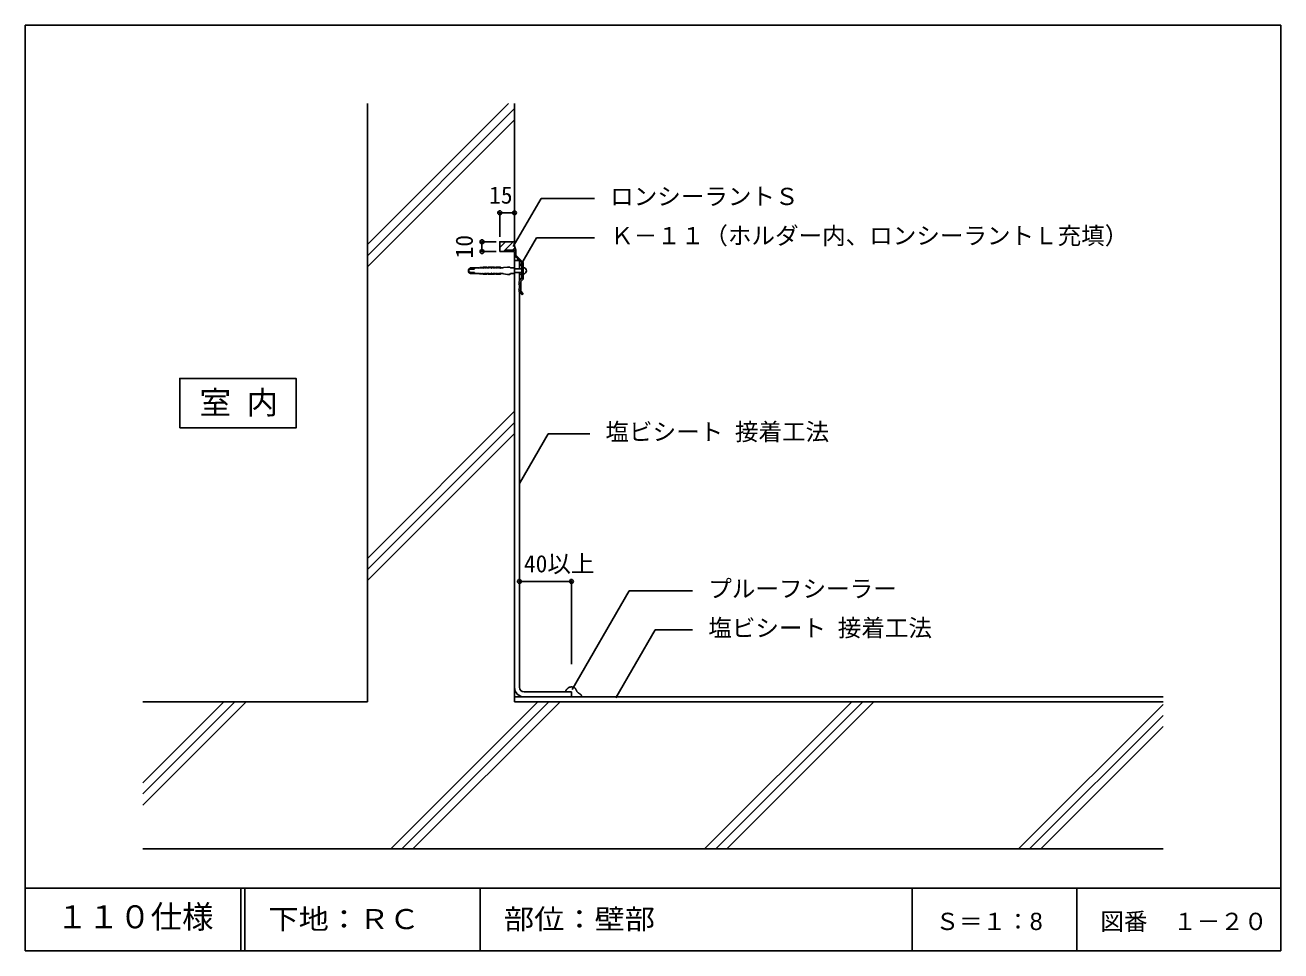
# Model space of a CAD drawing. Units: millimetres, scale not verified. Extents: x -629 to 651, y -968 to 1000.
# Drawn here: x -629 to 651, y -968 to -24 of the extents above; entities that cross this region are included whole.
import ezdxf
from ezdxf.enums import TextEntityAlignment as Align

# ---------------------------------------------------------------- set-up
doc = ezdxf.new("R2010")
doc.units = ezdxf.units.MM
doc.header["$LTSCALE"] = 8
doc.header["$PDMODE"] = 32
doc.header["$PDSIZE"] = 4
for name, color, linetype in [('4-2', 7, 'Continuous'), ('4-3', 3, 'Continuous'), ('4-4', 2, 'Continuous'), ('4-6', 2, 'Continuous'), ('4-7', 7, 'Continuous'), ('4-A', 7, 'Continuous'), ('4-B', 7, 'Continuous'), ('4-E', 4, 'Continuous'), ('F-2', 7, 'Continuous'), ('F-5', 6, 'Continuous'), ('F-7', 1, 'Continuous'), ('F-A', 7, 'Continuous')]:
    doc.layers.add(name, color=color, linetype=linetype)
doc.styles.add('HG丸ｺﾞｼｯｸM-PRO', font='')
doc.styles.add('ＭＳ ゴシック', font='')
doc.styles.get('HG丸ｺﾞｼｯｸM-PRO').set_extended_font_data('HG丸ｺﾞｼｯｸM-PRO')
doc.styles.get('ＭＳ ゴシック').set_extended_font_data('MS Gothic')

msp = doc.modelspace()

# ---------------------------------------------------------------- linework, layer by layer
at = {"layer": '4-2'}
for p, q in [((-138.871, -254.478), (-144.871, -254.478)), ((-129.871, -254.478), (-129.871, -713.558)), ((-124.871, -263.599), (-129.871, -263.599)), ((-124.871, -271.978), (-124.871, -263.599)), ((-124.871, -284.357), (-124.871, -275.978)), ((-129.871, -708.558), (-71.871, -708.558)), ((-129.871, -713.558), (531.303, -713.558))]:
    msp.add_line(p, q, dxfattribs=at)
for points in [[(-129.871, -244.478), (-144.871, -244.478), (-144.871, -254.478)], [(-77.869, -703.558), (-77.85, -703.427), (-77.817, -703.202), (-77.78, -702.979), (-77.734, -702.759), (-77.679, -702.542), (-77.61, -702.33), (-77.563, -702.21), (-77.522, -702.118), (-77.443, -701.963), (-77.356, -701.811), (-77.262, -701.662), (-77.162, -701.517), (-77.057, -701.374), (-76.995, -701.293), (-76.92, -701.198), (-76.79, -701.038), (-76.657, -700.88), (-76.522, -700.724), (-76.385, -700.571), (-76.246, -700.419), (-76.165, -700.332), (-76.079, -700.241), (-75.93, -700.085), (-75.778, -699.932), (-75.623, -699.781), (-75.464, -699.635), (-75.3, -699.494), (-75.203, -699.414), (-75.116, -699.345), (-74.961, -699.231), (-74.802, -699.123), (-74.639, -699.022), (-74.471, -698.93), (-74.3, -698.846), (-74.198, -698.802), (-74.084, -698.758), (-73.885, -698.691), (-73.681, -698.634), (-73.474, -698.587)], [(-73.474, -698.587), (-73.265, -698.547), (-73.054, -698.514), (-72.931, -698.497), (-72.783, -698.478), (-72.526, -698.451), (-72.27, -698.432), (-72.014, -698.423), (-71.759, -698.424), (-71.505, -698.438), (-71.358, -698.453), (-71.251, -698.467), (-71.067, -698.496), (-70.883, -698.53), (-70.699, -698.568), (-70.515, -698.608), (-70.33, -698.648), (-70.222, -698.671), (-70.1, -698.697), (-69.889, -698.74), (-69.68, -698.786), (-69.473, -698.839), (-69.27, -698.901), (-69.074, -698.977), (-68.963, -699.029), (-68.864, -699.082), (-68.698, -699.185), (-68.54, -699.301), (-68.39, -699.429), (-68.246, -699.567), (-68.11, -699.712), (-68.035, -699.799), (-67.951, -699.901), (-67.813, -700.083), (-67.682, -700.269), (-67.559, -700.459), (-67.442, -700.653), (-67.329, -700.849), (-67.265, -700.964), (-67.198, -701.087)], [(-67.198, -701.087), (-67.084, -701.3), (-66.972, -701.514), (-66.861, -701.729), (-66.75, -701.945), (-66.639, -702.161), (-66.574, -702.287), (-66.485, -702.456), (-66.329, -702.745), (-66.165, -703.03), (-65.99, -703.307), (-65.801, -703.573), (-65.596, -703.826), (-65.468, -703.965), (-65.422, -704.012), (-65.34, -704.092), (-65.256, -704.169), (-65.169, -704.243), (-65.08, -704.314), (-64.989, -704.382), (-64.935, -704.42), (-64.845, -704.479), (-64.687, -704.575), (-64.526, -704.667), (-64.363, -704.755), (-64.2, -704.845), (-64.039, -704.937), (-63.947, -704.992), (-63.855, -705.052), (-63.699, -705.159), (-63.547, -705.272), (-63.397, -705.389), (-63.25, -705.51), (-63.104, -705.632), (-63.019, -705.703), (-62.913, -705.793), (-62.732, -705.948), (-62.553, -706.105), (-62.377, -706.266), (-62.207, -706.433)], [(-62.207, -706.433), (-62.044, -706.606), (-61.953, -706.71), (-61.901, -706.772), (-61.815, -706.882), (-61.733, -706.994), (-61.655, -707.11), (-61.582, -707.228), (-61.515, -707.349), (-61.479, -707.421), (-61.432, -707.523), (-61.361, -707.701), (-61.299, -707.884), (-61.244, -708.07), (-61.195, -708.258), (-61.149, -708.448), (-61.124, -708.558)]]:
    msp.add_lwpolyline(points, dxfattribs=at)
msp.add_arc((-120.071, -698.758), 9.8, 180, 270, dxfattribs=at)
at = {"layer": '4-3'}
for p, q in [((-279.871, -103.558), (-279.871, -713.558)), ((-508.697, -713.558), (-279.871, -713.558)), ((-508.697, -863.558), (531.303, -863.558))]:
    msp.add_line(p, q, dxfattribs=at)
at = {"layer": '4-4'}
for p, q in [((-129.871, -103.558), (-129.871, -244.478)), ((-124.871, -698.758), (-124.871, -295.539)), ((-120.071, -703.558), (-71.871, -703.558)), ((-71.871, -703.558), (-71.871, -708.558)), ((-71.871, -708.558), (531.303, -708.558))]:
    msp.add_line(p, q, dxfattribs=at)
at = {"layer": '4-4', "color": 7}
for p, q in [((-144.871, -214.884), (-129.871, -214.884)), ((-144.871, -214.884), (-144.871, -239.349)), ((-129.871, -214.884), (-129.871, -239.349)), ((-163.034, -244.478), (-163.034, -254.478)), ((-163.034, -244.478), (-148.577, -244.478)), ((-163.034, -254.478), (-148.577, -254.478))]:
    msp.add_line(p, q, dxfattribs=at)
at = {"layer": '4-4'}
for centre, radius, start, end in [((-118.299, -246.818), 11.807, 168.56807, 211.44789), ((-120.071, -698.758), 4.8, 180, 270)]:
    msp.add_arc(centre, radius, start, end, dxfattribs=at)
at = {"layer": '4-4', "color": 1}
for p in [(-144.871, -214.884), (-129.871, -214.884), (-163.034, -244.478), (-163.034, -254.478)]:
    msp.add_point(p, dxfattribs=at)
at = {"layer": '4-6'}
for p, q in [((-138.871, -254.478), (-129.871, -254.478)), ((-129.871, -254.478), (-129.871, -258.599)), ((-128.371, -252.978), (-128.371, -257.978)), ((-129.871, -258.599), (-122.371, -266.099)), ((-128.371, -257.978), (-120.871, -265.478)), ((-122.371, -266.099), (-122.371, -281.857)), ((-120.871, -265.478), (-120.871, -273.478)), ((-120.871, -273.478), (-121.371, -273.978)), ((-120.871, -274.478), (-121.371, -273.978)), ((-120.871, -274.478), (-120.871, -282.478)), ((-124.871, -284.357), (-125.571, -285.057)), ((-124.871, -291.339), (-125.571, -292.039)), ((-122.371, -281.857), (-124.871, -284.357)), ((-124.871, -288.557), (-124.871, -291.339)), ((-120.871, -282.478), (-123.371, -284.978)), ((-123.371, -284.978), (-123.371, -294.917)), ((-121.932, -298.478), (-124.871, -295.539)), ((-120.871, -297.417), (-123.371, -294.917)), ((-120.871, -297.417), (-121.932, -298.478))]:
    msp.add_line(p, q, dxfattribs=at)
for points in [[(-138.871, -254.478), (-138.871, -252.978), (-128.371, -252.978)], [(-125.571, -285.057), (-124.871, -285.757), (-125.571, -286.457), (-124.871, -287.157), (-125.571, -287.857)], [(-125.571, -286.457), (-124.871, -287.157), (-125.571, -287.857)], [(-125.571, -286.457), (-124.871, -287.157), (-125.571, -287.857), (-124.871, -288.557)], [(-125.571, -292.039), (-124.871, -292.739), (-125.571, -293.439), (-124.871, -294.139), (-125.571, -294.839)], [(-125.571, -293.439), (-124.871, -294.139), (-125.571, -294.839)], [(-125.571, -293.439), (-124.871, -294.139), (-125.571, -294.839), (-124.871, -295.539)]]:
    msp.add_lwpolyline(points, dxfattribs=at)
at = {"layer": '4-7'}
for p, q in [((-165.163, -270.809), (-165.987, -271.242)), ((-165.163, -277.147), (-165.987, -276.714)), ((-149.496, -270.809), (-149.496, -270.809)), ((-149.496, -270.809), (-149.496, -270.809)), ((-149.496, -277.147), (-149.496, -277.147)), ((-149.496, -277.147), (-149.496, -277.147)), ((-120.871, -271.978), (-129.871, -271.978)), ((-120.871, -275.978), (-129.871, -275.978)), ((-120.871, -277.289), (-120.871, -270.667))]:
    msp.add_line(p, q, dxfattribs=at)
for points in [[(-168.956, -271.185), (-174.906, -271.185), (-175.557, -271.625), (-176.871, -272.628), (-176.871, -272.777), (-174.906, -271.692), (-170.935, -271.692)], [(-170.935, -272.276), (-174.906, -272.276), (-176.871, -273.361), (-176.871, -273.978)], [(-170.935, -275.68), (-174.906, -275.68), (-176.871, -274.595), (-176.871, -273.978)], [(-168.956, -276.771), (-174.906, -276.771), (-175.557, -276.331), (-176.871, -275.328), (-176.871, -275.179), (-174.906, -276.264), (-170.935, -276.264)], [(-166.235, -271.112), (-166.235, -270.978), (-167.018, -270.978), (-167.018, -271.128), (-168.626, -271.128), (-168.626, -271.134)], [(-166.235, -276.844), (-166.235, -276.978), (-167.018, -276.978), (-167.018, -276.828), (-168.626, -276.828), (-168.626, -276.821)], [(-158.401, -270.842), (-158.401, -270.303), (-161.649, -270.303), (-165.163, -270.809), (-164.685, -270.809), (-164.668, -271.118)], [(-158.401, -277.114), (-158.401, -277.653), (-161.649, -277.653), (-165.163, -277.147), (-164.685, -277.146), (-164.668, -276.838)], [(-164.421, -271.263), (-163.596, -270.812), (-163.118, -270.814), (-163.101, -271.136)], [(-164.421, -276.693), (-163.596, -277.144), (-163.118, -277.142), (-163.101, -276.819)], [(-162.854, -271.285), (-162.029, -270.821), (-161.552, -270.825), (-161.535, -271.16)], [(-162.854, -276.671), (-162.029, -277.135), (-161.552, -277.131), (-161.535, -276.796)], [(-161.287, -271.317), (-160.463, -270.837), (-159.985, -270.842), (-159.968, -271.19)], [(-161.287, -276.639), (-160.463, -277.119), (-159.985, -277.114), (-159.968, -276.766)], [(-159.721, -271.349), (-158.896, -270.842), (-158.401, -270.842)], [(-159.721, -276.606), (-158.896, -277.114), (-158.401, -277.114)], [(-150.568, -270.842), (-150.568, -270.303), (-156.365, -270.303), (-157.329, -270.809)], [(-157.329, -270.809), (-156.852, -270.813), (-156.835, -271.133)], [(-157.329, -277.147), (-156.852, -277.143), (-156.835, -276.822)], [(-150.568, -277.114), (-150.568, -277.653), (-156.365, -277.653), (-157.329, -277.147)], [(-156.587, -271.292), (-155.763, -270.842), (-155.285, -270.842), (-155.268, -271.19)], [(-156.587, -276.664), (-155.763, -277.114), (-155.285, -277.114), (-155.268, -276.766)], [(-155.021, -271.349), (-154.196, -270.842), (-153.718, -270.842), (-153.701, -271.19)], [(-155.021, -276.606), (-154.196, -277.114), (-153.718, -277.114), (-153.701, -276.766)], [(-153.454, -271.349), (-152.629, -270.842), (-152.152, -270.842), (-152.135, -271.19)], [(-153.454, -276.606), (-152.629, -277.114), (-152.152, -277.114), (-152.135, -276.766)], [(-151.887, -271.349), (-151.063, -270.842), (-150.568, -270.842)], [(-151.887, -276.606), (-151.063, -277.114), (-150.568, -277.114)], [(-144.301, -271.281), (-144.301, -270.303), (-148.535, -270.303), (-149.496, -270.804), (-149.496, -270.809)], [(-149.496, -270.809), (-149.018, -270.813), (-149.001, -271.13)], [(-144.301, -276.675), (-144.301, -277.653), (-148.535, -277.653), (-149.496, -277.151), (-149.496, -277.147)], [(-149.496, -277.147), (-149.018, -277.143), (-149.001, -276.826)], [(-148.754, -271.292), (-147.929, -270.842), (-147.452, -270.842), (-147.435, -271.19)], [(-148.754, -276.663), (-147.929, -277.114), (-147.452, -277.114), (-147.435, -276.766)], [(-147.187, -271.349), (-146.363, -270.842), (-145.885, -270.842), (-145.868, -271.191)], [(-147.187, -276.606), (-146.363, -277.114), (-145.885, -277.114), (-145.868, -276.765)], [(-145.621, -271.349), (-144.796, -270.842), (-144.301, -270.842)], [(-145.621, -276.606), (-144.796, -277.114), (-144.301, -277.114)], [(-133.967, -270.978), (-134.791, -270.228), (-136.89, -270.228), (-141.008, -270.776), (-141.415, -271.018), (-141.415, -270.978), (-143.229, -270.978), (-144.054, -271.411)], [(-133.967, -276.978), (-134.791, -277.728), (-136.89, -277.728), (-141.008, -277.18), (-141.415, -276.938), (-141.415, -276.978), (-143.229, -276.978), (-144.054, -276.545)], [(-133.967, -270.978), (-129.871, -270.978), (-129.871, -273.978)], [(-133.967, -276.978), (-129.871, -276.978), (-129.871, -273.978)]]:
    msp.add_lwpolyline(points, dxfattribs=at)
msp.add_arc((-120.871, -273.978), 3.311, 270, 90, dxfattribs=at)
for centre, major_axis, start_param, end_param in [((-170.945, -271.984), (-0.321, 0), 1.53903058, 4.68062324), ((-170.945, -275.972), (-0.321, 0), 1.60256207, 4.74415472), ((-168.92, -270.458), (-0.8, 0), 1.52616768, 1.947508), ((-168.92, -277.498), (-0.8, 0), 4.3356773, 4.75701762), ((-166.061, -271.099), (-0.174, 0), 0.08184746, 2.17717053), ((-166.061, -276.856), (-0.174, 0), 4.10601478, 6.20133785), ((-164.445, -271.055), (-0.229, 0), 0.23120263, 1.6765256), ((-164.445, -276.901), (-0.229, 0), 4.60665971, 6.05198268), ((-162.878, -271.078), (-0.229, 0), 0.23120263, 1.6765256), ((-162.878, -276.878), (-0.229, 0), 4.60665971, 6.05198268), ((-161.311, -271.11), (-0.229, 0), 0.23120263, 1.6765256), ((-161.311, -276.846), (-0.229, 0), 4.60665971, 6.05198268), ((-159.745, -271.142), (-0.229, 0), 0.23120263, 1.6765256), ((-159.745, -276.814), (-0.229, 0), 4.60665971, 6.05198268), ((-157.865, -270.788), (-0.536, 0), 0.0442118, 3.09738086), ((-157.865, -277.168), (-0.536, 0), 3.18580445, 6.23897351), ((-156.611, -271.085), (-0.229, 0), 0.23120263, 1.6765256), ((-156.611, -276.871), (-0.229, 0), 4.60665971, 6.05198268), ((-155.045, -271.142), (-0.229, 0), 0.23120263, 1.6765256), ((-155.045, -276.814), (-0.229, 0), 4.60665971, 6.05198268), ((-153.478, -271.142), (-0.229, 0), 0.23120263, 1.6765256), ((-153.478, -276.814), (-0.229, 0), 4.60665971, 6.05198268), ((-151.911, -271.142), (-0.229, 0), 0.23120263, 1.6765256), ((-151.911, -276.814), (-0.229, 0), 4.60665971, 6.05198268), ((-150.032, -270.788), (-0.536, 0), 0.0442118, 3.09738086), ((-150.032, -277.168), (-0.536, 0), 3.18580445, 6.23897351), ((-148.778, -271.085), (-0.229, 0), 0.23120263, 1.6765256), ((-148.778, -276.871), (-0.229, 0), 4.60665971, 6.05198268), ((-147.211, -271.142), (-0.229, 0), 0.23120263, 1.6765256), ((-147.211, -276.814), (-0.229, 0), 4.60665971, 6.05198268), ((-145.645, -271.142), (-0.229, 0), 0.23120263, 1.6765256), ((-145.645, -276.814), (-0.229, 0), 4.60665971, 6.05198268), ((-144.129, -271.27), (-0.172, 0), 0.06847995, 2.16287955), ((-144.129, -276.685), (-0.172, 0), 4.12030576, 6.21470536)]:
    msp.add_ellipse(centre, major_axis=major_axis, ratio=0.909574, start_param=start_param, end_param=end_param, dxfattribs=at)
at = {"layer": '4-A'}
for p, q in [((-131.082, -249.381), (-102.76, -200.325)), ((-48.38, -200.325), (-102.76, -200.325)), ((-123.823, -268.835), (-107.362, -240.325)), ((-48.38, -240.325), (-107.362, -240.325)), ((-124.871, -491.088), (-95.563, -440.325)), ((-53.169, -440.325), (-95.563, -440.325)), ((-70.98, -701.059), (-12.821, -600.325)), ((51.653, -600.325), (-12.821, -600.325)), ((-26.496, -709.387), (13.377, -640.325)), ((51.653, -640.325), (13.377, -640.325))]:
    msp.add_line(p, q, dxfattribs=at)
at = {"layer": '4-A', "color": 3}
msp.add_lwpolyline([(-471.126, -434.33), (-352.448, -434.33), (-352.448, -383.888), (-471.126, -383.888)], close=True, dxfattribs=at)
at = {"layer": '4-B'}
msp.add_lwpolyline([(-124.871, -590.84), (-71.871, -590.84), (-71.871, -675.353)], dxfattribs=at)
at = {"layer": '4-B', "color": 1}
for p in [(-124.871, -590.84), (-71.871, -590.84)]:
    msp.add_point(p, dxfattribs=at)
at = {"layer": '4-E'}
for p, q in [((-279.871, -247.353), (-136.077, -103.558)), ((-279.871, -258.667), (-129.871, -108.667)), ((-279.871, -269.981), (-129.871, -119.981)), ((-144.871, -250.192), (-139.157, -244.478)), ((-141.238, -254.478), (-131.257, -244.498)), ((-131.818, -252.978), (-129.473, -250.632)), ((-129.871, -261.213), (-128.564, -259.906)), ((-127.732, -263.599), (-126.302, -262.169)), ((-124.871, -265.264), (-124.039, -264.432)), ((-124.871, -269.79), (-122.371, -267.29)), ((-124.871, -278.841), (-122.371, -276.341)), ((-124.871, -283.366), (-122.371, -280.866)), ((-279.871, -567.353), (-129.871, -417.353)), ((-279.871, -578.667), (-129.871, -428.667)), ((-279.871, -589.981), (-129.871, -439.981)), ((-508.697, -796.179), (-426.077, -713.558)), ((-508.697, -807.492), (-414.763, -713.558)), ((-508.697, -818.806), (-403.449, -713.558)), ((-256.077, -863.558), (-106.077, -713.558)), ((-244.763, -863.558), (-94.763, -713.558)), ((-233.449, -863.558), (-83.449, -713.558)), ((63.923, -863.558), (213.923, -713.558)), ((75.237, -863.558), (225.237, -713.558)), ((86.551, -863.558), (236.551, -713.558)), ((383.923, -863.558), (531.303, -716.179)), ((395.237, -863.558), (531.303, -727.492)), ((406.551, -863.558), (531.303, -738.806))]:
    msp.add_line(p, q, dxfattribs=at)
at = {"layer": 'F-2'}
for p, q in [((-164.697, -903.558), (-164.697, -967.558)), ((275.303, -903.558), (275.303, -967.558)), ((443.303, -903.558), (443.303, -967.558))]:
    msp.add_line(p, q, dxfattribs=at)
at = {"layer": 'F-5'}
for p, q in [((-628.697, -903.558), (651.303, -903.558)), ((-408.697, -903.558), (-408.697, -967.558)), ((-404.697, -903.558), (-404.697, -967.558))]:
    msp.add_line(p, q, dxfattribs=at)
at = {"layer": 'F-7'}
for p, q in [((-628.697, -23.558), (651.303, -23.558)), ((-628.697, -23.558), (-628.697, -967.558)), ((651.303, -23.558), (651.303, -967.558)), ((-628.697, -967.558), (651.303, -967.558))]:
    msp.add_line(p, q, dxfattribs=at)

# ---------------------------------------------------------------- texts
at = {"layer": '4-4', "color": 7, "style": 'ＭＳ ゴシック'}
msp.add_text('15', height=17.6, dxfattribs=at).set_placement((-155.766, -210.884), align=Align.BOTTOM_LEFT)
msp.add_text('10', height=17.6, rotation=90, dxfattribs=at).set_placement((-167.034, -261.478), align=Align.BOTTOM_LEFT)
at = {"layer": '4-A', "style": 'ＭＳ ゴシック'}
for s, height, p in [('ロンシーラントＳ', 17.6, (-32.38, -212.325)), ('Ｋ－１１（ホルダー内、ロンシーラントＬ充填）', 17.6, (-32.38, -252.325)), ('室 内', 23.46, (-450.86, -427.169)), ('塩ビシート 接着工法', 17.6, (-37.169, -452.325)), ('プルーフシーラー', 17.6, (67.653, -612.325)), ('塩ビシート 接着工法', 17.6, (67.653, -652.325))]:
    msp.add_text(s, height=height, dxfattribs=at).set_placement(p, align=Align.BOTTOM_LEFT)
at = {"layer": '4-B', "style": 'ＭＳ ゴシック'}
msp.add_text('40以上', height=17.6, dxfattribs=at).set_placement((-120.297, -586.84), align=Align.BOTTOM_LEFT)
at = {"layer": 'F-A', "style": 'HG丸ｺﾞｼｯｸM-PRO'}
for s, height, p in [('１１０仕様', 23.46, (-596.697, -951.558)), ('Ｓ＝１：8', 17.6, (299.303, -951.558)), ('図番', 17.6, (467.303, -951.558)), ('１－２０', 17.6, (541.571, -951.558))]:
    msp.add_text(s, height=height, dxfattribs=at).set_placement(p, align=Align.BOTTOM_LEFT)
at = {"layer": 'F-A', "style": 'HG丸ｺﾞｼｯｸM-PRO', "width": 1.1}
for s, p in [('下地：ＲＣ', (-380.697, -951.558)), ('部位：壁部', (-140.697, -951.558))]:
    msp.add_text(s, height=20.53, dxfattribs=at).set_placement(p, align=Align.BOTTOM_LEFT)

doc.saveas('drawing.dxf')
